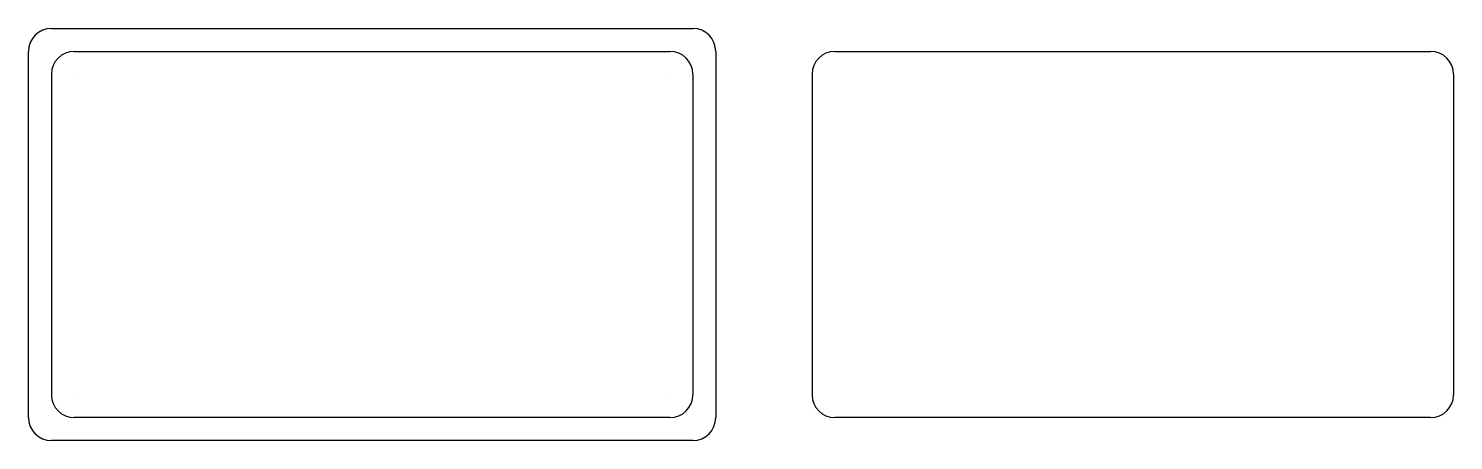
# Model space of a CAD drawing. Extents: x -4 to 307, y 0 to 90.
import ezdxf

# ---------------------------------------------------------------- set-up
doc = ezdxf.new("R2010")
doc.units = 0
doc.header["$LTSCALE"] = 25.4
doc.layers.get('0').update_dxf_attribs({"color": 13, "linetype": 'CONTINUOUS'})

# ---------------------------------------------------------------- blocks, each defined once
blk = doc.blocks.new('GROUP_13')
at = {"color": 0}
for p, q in [((0.67, 87.5), (0.67, 87.5, 10)), ((0.67, 87.5), (0.67, 87.5, 10)), ((1.46, 88.54), (1.46, 88.54, 10)), ((1.46, 88.54), (1.46, 88.54, 10)), ((2.5, 89.33), (2.5, 89.33, 10)), ((2.5, 89.33), (2.5, 89.33, 10)), ((3.71, 89.83), (3.71, 89.83, 10)), ((3.71, 89.83), (3.71, 89.83, 10)), ((5, 90, 10), (145, 90, 10)), ((5, 90), (5, 90, 10)), ((5, 90), (145, 90)), ((5, 90), (5, 90, 10)), ((5, 90, 10), (145, 90, 10)), ((5, 90), (145, 90)), ((145, 90), (145, 90, 10)), ((145, 90), (145, 90, 10)), ((146.29, 89.83), (146.29, 89.83, 10)), ((146.29, 89.83), (146.29, 89.83, 10)), ((147.5, 89.33), (147.5, 89.33, 10)), ((147.5, 89.33), (147.5, 89.33, 10)), ((148.54, 88.54), (148.54, 88.54, 10)), ((148.54, 88.54), (148.54, 88.54, 10)), ((149.33, 87.5), (149.33, 87.5, 10)), ((149.33, 87.5), (149.33, 87.5, 10)), ((0, 5, 10), (0, 85, 10)), ((0, 5), (0, 85)), ((0, 5, 10), (0, 85, 10)), ((0, 85), (0, 85, 10)), ((0, 85), (0, 85, 10)), ((0, 5), (0, 85)), ((0.17, 86.29), (0.17, 86.29, 10)), ((0.17, 86.29), (0.17, 86.29, 10)), ((7.5, 84.33, 10), (7.5, 84.33, 15)), ((7.5, 84.33, 10), (7.5, 84.33, 15)), ((8.71, 84.83, 10), (8.71, 84.83, 15)), ((8.71, 84.83, 10), (8.71, 84.83, 15)), ((10, 85), (10, 85, 10)), ((10, 85, 15), (140, 85, 15)), ((10, 85, 10), (10, 85, 15)), ((10, 85, 10), (140, 85, 10)), ((10, 85, 10), (10, 85, 15)), ((10, 85, 15), (140, 85, 15)), ((10, 85, 10), (140, 85, 10)), ((140, 85), (140, 85, 10)), ((140, 85, 10), (140, 85, 15)), ((140, 85, 10), (140, 85, 15)), ((141.29, 84.83, 10), (141.29, 84.83, 15)), ((141.29, 84.83, 10), (141.29, 84.83, 15)), ((142.5, 84.33, 10), (142.5, 84.33, 15)), ((142.5, 84.33, 10), (142.5, 84.33, 15)), ((149.83, 86.29), (149.83, 86.29, 10)), ((149.83, 86.29), (149.83, 86.29, 10)), ((150, 85, 10), (150, 5, 10)), ((150, 85), (150, 5)), ((150, 85), (150, 85, 10)), ((150, 85, 10), (150, 5, 10)), ((150, 85), (150, 85, 10)), ((150, 85), (150, 5)), ((5.17, 81.29, 10), (5.17, 81.29, 15)), ((5.17, 81.29, 10), (5.17, 81.29, 15)), ((5.67, 82.5, 10), (5.67, 82.5, 15)), ((5.67, 82.5, 10), (5.67, 82.5, 15)), ((6.46, 83.54, 10), (6.46, 83.54, 15)), ((6.46, 83.54, 10), (6.46, 83.54, 15)), ((143.54, 83.54, 10), (143.54, 83.54, 15)), ((143.54, 83.54, 10), (143.54, 83.54, 15)), ((144.33, 82.5, 10), (144.33, 82.5, 15)), ((144.33, 82.5, 10), (144.33, 82.5, 15)), ((144.83, 81.29, 10), (144.83, 81.29, 15)), ((144.83, 81.29, 10), (144.83, 81.29, 15)), ((5, 80), (5, 80, 10)), ((5, 80, 15), (5, 10, 15)), ((5, 80, 10), (5, 80, 15)), ((5, 80, 10), (5, 10, 10)), ((5, 80, 15), (5, 10, 15)), ((5, 80, 10), (5, 80, 15)), ((5, 80, 10), (5, 10, 10)), ((10, 80), (10, 80, 15)), ((140, 80), (140, 80, 15)), ((145, 80), (145, 80, 10)), ((145, 80, 15), (145, 10, 15)), ((145, 80, 10), (145, 10, 10)), ((145, 80, 10), (145, 80, 15)), ((145, 80, 15), (145, 10, 15)), ((145, 80, 10), (145, 80, 15)), ((145, 80, 10), (145, 10, 10)), ((5, 10), (5, 10, 10)), ((5, 10, 10), (5, 10, 15)), ((5, 10, 10), (5, 10, 15)), ((10, 10), (10, 10, 15)), ((140, 10), (140, 10, 15)), ((145, 10), (145, 10, 10)), ((145, 10, 10), (145, 10, 15)), ((145, 10, 10), (145, 10, 15)), ((5.17, 8.71, 10), (5.17, 8.71, 15)), ((5.17, 8.71, 10), (5.17, 8.71, 15)), ((5.67, 7.5, 10), (5.67, 7.5, 15)), ((5.67, 7.5, 10), (5.67, 7.5, 15)), ((6.46, 6.46, 10), (6.46, 6.46, 15)), ((6.46, 6.46, 10), (6.46, 6.46, 15)), ((143.54, 6.46, 10), (143.54, 6.46, 15)), ((143.54, 6.46, 10), (143.54, 6.46, 15)), ((144.33, 7.5, 10), (144.33, 7.5, 15)), ((144.33, 7.5, 10), (144.33, 7.5, 15)), ((144.83, 8.71, 10), (144.83, 8.71, 15)), ((144.83, 8.71, 10), (144.83, 8.71, 15)), ((0, 5), (0, 5, 10)), ((0, 5), (0, 5, 10)), ((0.17, 3.71), (0.17, 3.71, 10)), ((0.17, 3.71), (0.17, 3.71, 10)), ((7.5, 5.67, 10), (7.5, 5.67, 15)), ((7.5, 5.67, 10), (7.5, 5.67, 15)), ((8.71, 5.17, 10), (8.71, 5.17, 15)), ((8.71, 5.17, 10), (8.71, 5.17, 15)), ((10, 5), (10, 5, 10)), ((140, 5, 15), (10, 5, 15)), ((10, 5, 10), (10, 5, 15)), ((10, 5, 10), (10, 5, 15)), ((140, 5, 10), (10, 5, 10)), ((140, 5, 15), (10, 5, 15)), ((140, 5, 10), (10, 5, 10)), ((140, 5), (140, 5, 10)), ((140, 5, 10), (140, 5, 15)), ((140, 5, 10), (140, 5, 15)), ((141.29, 5.17, 10), (141.29, 5.17, 15)), ((141.29, 5.17, 10), (141.29, 5.17, 15)), ((142.5, 5.67, 10), (142.5, 5.67, 15)), ((142.5, 5.67, 10), (142.5, 5.67, 15)), ((149.83, 3.71), (149.83, 3.71, 10)), ((149.83, 3.71), (149.83, 3.71, 10)), ((150, 5), (150, 5, 10)), ((150, 5), (150, 5, 10)), ((0.67, 2.5), (0.67, 2.5, 10)), ((0.67, 2.5), (0.67, 2.5, 10)), ((1.46, 1.46), (1.46, 1.46, 10)), ((1.46, 1.46), (1.46, 1.46, 10)), ((2.5, 0.67), (2.5, 0.67, 10)), ((2.5, 0.67), (2.5, 0.67, 10)), ((3.71, 0.17), (3.71, 0.17, 10)), ((3.71, 0.17), (3.71, 0.17, 10)), ((5, 0), (5, 0, 10)), ((145, 0, 10), (5, 0, 10)), ((145, 0), (5, 0)), ((145, 0, 10), (5, 0, 10)), ((5, 0), (5, 0, 10)), ((145, 0), (5, 0)), ((145, 0), (145, 0, 10)), ((145, 0), (145, 0, 10)), ((146.29, 0.17), (146.29, 0.17, 10)), ((146.29, 0.17), (146.29, 0.17, 10)), ((147.5, 0.67), (147.5, 0.67, 10)), ((147.5, 0.67), (147.5, 0.67, 10)), ((148.54, 1.46), (148.54, 1.46, 10)), ((148.54, 1.46), (148.54, 1.46, 10)), ((149.33, 2.5), (149.33, 2.5, 10)), ((149.33, 2.5), (149.33, 2.5, 10))]:
    blk.add_line(p, q, dxfattribs=at)
for centre, start, end in [((5, 85, 10), 90, 180), ((5, 85), 90, 180), ((5, 85, 10), 90, 180), ((5, 85), 90, 180), ((5, 85, 10), 90, 180), ((5, 85), 90, 180), ((5, 85, 10), 90, 180), ((5, 85), 90, 180), ((5, 85, 10), 90, 180), ((5, 85), 90, 180), ((5, 85, 10), 90, 180), ((5, 85), 90, 180), ((5, 85, 10), 90, 180), ((5, 85), 90, 180), ((5, 85), 90, 180), ((145, 85), 0, 90), ((145, 85, 10), 0, 90), ((145, 85, 10), 0, 90), ((145, 85), 0, 90), ((145, 85, 10), 0, 90), ((145, 85), 0, 90), ((145, 85, 10), 0, 90), ((145, 85), 0, 90), ((145, 85, 10), 0, 90), ((145, 85), 0, 90), ((145, 85, 10), 0, 90), ((145, 85), 0, 90), ((145, 85, 10), 0, 90), ((145, 85), 0, 90), ((10, 80, 15), 90, 180), ((10, 80, 10), 90, 180), ((10, 80, 15), 90, 180), ((10, 80, 10), 90, 180), ((10, 80, 15), 90, 180), ((10, 80, 10), 90, 180), ((10, 80, 15), 90, 180), ((10, 80, 10), 90, 180), ((10, 80, 15), 90, 180), ((10, 80, 10), 90, 180), ((10, 80, 15), 90, 180), ((10, 80, 10), 90, 180), ((10, 80, 15), 90, 180), ((10, 80, 10), 90, 180), ((140, 80, 15), 0, 90), ((140, 80, 10), 0, 90), ((140, 80, 15), 0, 90), ((140, 80, 10), 0, 90), ((140, 80, 15), 0, 90), ((140, 80, 10), 0, 90), ((140, 80, 15), 0, 90), ((140, 80, 10), 0, 90), ((140, 80, 15), 0, 90), ((140, 80, 10), 0, 90), ((140, 80, 15), 0, 90), ((140, 80, 10), 0, 90), ((140, 80, 15), 0, 90), ((140, 80, 10), 0, 90), ((10, 10, 15), 180, 270), ((10, 10, 10), 180, 270), ((10, 10, 15), 180, 270), ((10, 10, 10), 180, 270), ((10, 10, 15), 180, 270), ((10, 10, 10), 180, 270), ((10, 10, 15), 180, 270), ((10, 10, 10), 180, 270), ((10, 10, 15), 180, 270), ((10, 10, 10), 180, 270), ((10, 10, 15), 180, 270), ((10, 10, 10), 180, 270), ((10, 10, 15), 180, 270), ((10, 10, 10), 180, 270), ((140, 10, 15), 270, 0), ((140, 10, 10), 270, 0), ((140, 10, 15), 270, 0), ((140, 10, 10), 270, 0), ((140, 10, 15), 270, 0), ((140, 10, 10), 270, 0), ((140, 10, 15), 270, 0), ((140, 10, 10), 270, 0), ((140, 10, 15), 270, 0), ((140, 10, 10), 270, 0), ((140, 10, 15), 270, 0), ((140, 10, 10), 270, 0), ((140, 10, 15), 270, 0), ((140, 10, 10), 270, 0), ((5, 5), 180, 270), ((5, 5, 10), 180, 270), ((5, 5), 180, 270), ((5, 5, 10), 180, 270), ((5, 5, 10), 180, 270), ((5, 5), 180, 270), ((5, 5, 10), 180, 270), ((5, 5), 180, 270), ((5, 5, 10), 180, 270), ((5, 5), 180, 270), ((5, 5, 10), 180, 270), ((5, 5), 180, 270), ((5, 5, 10), 180, 270), ((5, 5), 180, 270), ((145, 5, 10), 270, 0), ((145, 5), 270, 0), ((145, 5, 10), 270, 0), ((145, 5), 270, 0), ((145, 5, 10), 270, 0), ((145, 5), 270, 0), ((145, 5, 10), 270, 0), ((145, 5), 270, 0), ((145, 5, 10), 270, 0), ((145, 5), 270, 0), ((145, 5, 10), 270, 0), ((145, 5), 270, 0), ((145, 5, 10), 270, 0), ((145, 5), 270, 0)]:
    blk.add_arc(centre, 5, start, end, dxfattribs=at)
blk = doc.blocks.new('GROUP_14')
at = {"color": 0}
for p, q in [((1.46, 78.54), (1.46, 78.54, 10)), ((1.46, 78.54), (1.46, 78.54, 10)), ((2.5, 79.33), (2.5, 79.33, 10)), ((2.5, 79.33), (2.5, 79.33, 10)), ((3.71, 79.83), (3.71, 79.83, 10)), ((3.71, 79.83), (3.71, 79.83, 10)), ((5, 80), (135, 80)), ((5, 80), (5, 80, 10)), ((5, 80, 10), (135, 80, 10)), ((5, 80), (5, 80, 10)), ((5, 80), (135, 80)), ((5, 80, 10), (135, 80, 10)), ((135, 80, 10), (135, 80)), ((135, 80, 10), (135, 80)), ((136.29, 79.83, 10), (136.29, 79.83)), ((136.29, 79.83, 10), (136.29, 79.83)), ((137.5, 79.33), (137.5, 79.33, 10)), ((137.5, 79.33), (137.5, 79.33, 10)), ((138.54, 78.54), (138.54, 78.54, 10)), ((138.54, 78.54), (138.54, 78.54, 10)), ((0, 75), (0, 75, 10)), ((0, 75), (0, 5)), ((0, 75), (0, 75, 10)), ((0, 75, 10), (0, 5, 10)), ((0, 75), (0, 5)), ((0, 75, 10), (0, 5, 10)), ((0.17, 76.29), (0.17, 76.29, 10)), ((0.17, 76.29), (0.17, 76.29, 10)), ((0.67, 77.5), (0.67, 77.5, 10)), ((0.67, 77.5), (0.67, 77.5, 10)), ((139.33, 77.5), (139.33, 77.5, 10)), ((139.33, 77.5), (139.33, 77.5, 10)), ((139.83, 76.29), (139.83, 76.29, 10)), ((139.83, 76.29), (139.83, 76.29, 10)), ((140, 75), (140, 5)), ((140, 75, 10), (140, 5, 10)), ((140, 75), (140, 75, 10)), ((140, 75), (140, 5)), ((140, 75), (140, 75, 10)), ((140, 75, 10), (140, 5, 10)), ((0, 5), (0, 5, 10)), ((0, 5), (0, 5, 10)), ((0.17, 3.71), (0.17, 3.71, 10)), ((0.17, 3.71), (0.17, 3.71, 10)), ((139.83, 3.71), (139.83, 3.71, 10)), ((139.83, 3.71), (139.83, 3.71, 10)), ((140, 5), (140, 5, 10)), ((140, 5), (140, 5, 10)), ((0.67, 2.5), (0.67, 2.5, 10)), ((0.67, 2.5), (0.67, 2.5, 10)), ((1.46, 1.46), (1.46, 1.46, 10)), ((1.46, 1.46), (1.46, 1.46, 10)), ((2.5, 0.67), (2.5, 0.67, 10)), ((2.5, 0.67), (2.5, 0.67, 10)), ((3.71, 0.17), (3.71, 0.17, 10)), ((3.71, 0.17), (3.71, 0.17, 10)), ((5, 0), (5, 0, 10)), ((5, 0), (5, 0, 10)), ((135, 0, 10), (5, 0, 10)), ((135, 0), (5, 0)), ((135, 0), (5, 0)), ((135, 0, 10), (5, 0, 10)), ((135, 0), (135, 0, 10)), ((135, 0), (135, 0, 10)), ((136.29, 0.17), (136.29, 0.17, 10)), ((136.29, 0.17), (136.29, 0.17, 10)), ((137.5, 0.67), (137.5, 0.67, 10)), ((137.5, 0.67), (137.5, 0.67, 10)), ((138.54, 1.46), (138.54, 1.46, 10)), ((138.54, 1.46), (138.54, 1.46, 10)), ((139.33, 2.5), (139.33, 2.5, 10)), ((139.33, 2.5), (139.33, 2.5, 10))]:
    blk.add_line(p, q, dxfattribs=at)
for centre, start, end in [((5, 75, 10), 90, 180), ((5, 75), 90, 180), ((5, 75, 10), 90, 180), ((5, 75), 90, 180), ((5, 75, 10), 90, 180), ((5, 75), 90, 180), ((5, 75, 10), 90, 180), ((5, 75), 90, 180), ((5, 75, 10), 90, 180), ((5, 75), 90, 180), ((5, 75, 10), 90, 180), ((5, 75), 90, 180), ((5, 75), 90, 180), ((5, 75, 10), 90, 180), ((135, 75), 0, 90), ((135, 75, 10), 0, 90), ((135, 75), 0, 90), ((135, 75, 10), 0, 90), ((135, 75, 10), 0, 90), ((135, 75), 0, 90), ((135, 75, 10), 0, 90), ((135, 75), 0, 90), ((135, 75, 10), 0, 90), ((135, 75), 0, 90), ((135, 75), 0, 90), ((135, 75, 10), 0, 90), ((135, 75), 0, 90), ((135, 75, 10), 0, 90), ((5, 5, 10), 180, 270), ((5, 5), 180, 270), ((5, 5, 10), 180, 270), ((5, 5), 180, 270), ((5, 5, 10), 180, 270), ((5, 5), 180, 270), ((5, 5, 10), 180, 270), ((5, 5), 180, 270), ((5, 5, 10), 180, 270), ((5, 5), 180, 270), ((5, 5, 10), 180, 270), ((5, 5), 180, 270), ((5, 5), 180, 270), ((5, 5, 10), 180, 270), ((135, 5, 10), 270, 0), ((135, 5), 270, 0), ((135, 5, 10), 270, 0), ((135, 5), 270, 0), ((135, 5, 10), 270, 0), ((135, 5), 270, 0), ((135, 5, 10), 270, 0), ((135, 5), 270, 0), ((135, 5, 10), 270, 0), ((135, 5), 270, 0), ((135, 5), 270, 0), ((135, 5, 10), 270, 0), ((135, 5), 270, 0), ((135, 5, 10), 270, 0)]:
    blk.add_arc(centre, 5, start, end, dxfattribs=at)
blk = doc.blocks.new('GROUP_1')
at = {"color": 0}
for name, p in [('GROUP_13', (0, 0)), ('GROUP_14', (171, 5))]:
    blk.add_blockref(name, p, dxfattribs=at)

msp = doc.modelspace()

# ---------------------------------------------------------------- block references
at = {"color": 0}
msp.add_blockref('GROUP_1', (-3.71, -0.17), dxfattribs=at)

doc.saveas('drawing.dxf')
